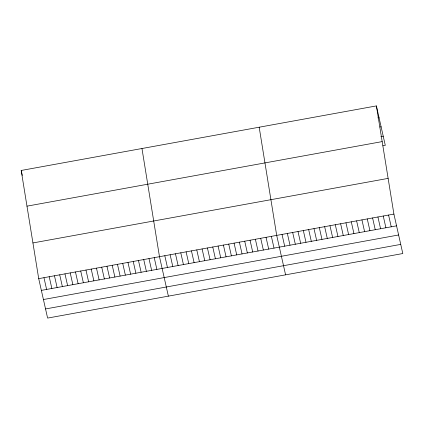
<?xml version="1.0" encoding="UTF-8"?>
<svg xmlns="http://www.w3.org/2000/svg" width="424" height="424" viewBox="0 0 424 424"><rect width="100%" height="100%" fill="white"/><g stroke="black" fill="none" stroke-linecap="round" stroke-linejoin="round"><path stroke-width="0.64" d="M376.395 105.91L393.907 214.083L402.8 253.536L47.605 318.09L38.711 278.642L21.2 170.464L376.395 105.91L385.289 145.358L382.92 145.792M377.864 117.877L379.045 117.66M379.925 127.015L381.107 126.803M380.863 136.65L383.227 136.221M26.977 206.159L382.178 141.605M32.934 242.941L388.13 178.387M38.711 278.642L393.907 214.083M41.361 290.392L396.557 225.838M43.418 299.535L398.618 234.976M45.543 308.953L400.738 244.394M388.58 215.053L391.23 226.803M383.254 216.023L385.904 227.773M377.927 216.987L380.572 228.743M372.595 217.957L375.245 229.713M367.269 218.927L369.919 230.677M361.942 219.892L364.592 231.647M356.616 220.862L359.261 232.617M351.284 221.832L353.934 233.582M345.958 222.801L348.608 234.552M340.631 223.766L343.276 235.521M335.299 224.736L337.949 236.491M329.973 225.706L332.623 237.456M324.646 226.67L327.296 238.426M319.32 227.64L321.964 239.396M313.988 228.61L316.638 240.36M308.661 229.58L311.311 241.33M303.335 230.545L305.985 242.3M298.003 231.515L300.653 243.265M292.677 232.484L295.327 244.235M287.35 233.449L290 245.204M282.024 234.419L284.668 246.174M285.585 274.837L276.692 235.389L259.181 127.211M271.365 236.353L274.015 248.109M266.039 237.323L268.689 249.079M260.712 238.293L263.357 250.043M255.381 239.263L258.031 251.013M250.054 240.228L252.704 251.983M244.728 241.198L247.372 252.948M239.396 242.168L242.046 253.918M234.069 243.132L236.719 254.888M228.743 244.102L231.393 255.858M223.416 245.072L226.061 256.822M218.084 246.042L220.734 257.792M212.758 247.007L215.408 258.762M207.431 247.976L210.081 259.727M202.1 248.946L204.75 260.696M196.773 249.911L199.423 261.666M191.447 250.881L194.097 262.636M186.12 251.851L188.765 263.601M180.788 252.815L183.438 264.571M175.462 253.785L178.112 265.541M170.135 254.755L172.785 266.505M164.809 255.725L167.453 267.475M168.37 296.143L159.477 256.69L141.966 148.517M154.23 257.644L156.875 269.399M148.978 258.598L151.628 270.353M143.725 259.552L146.375 271.307M138.473 260.506L141.123 272.261M133.226 261.465L135.871 273.215M127.974 262.419L130.624 274.169M122.722 263.373L125.372 275.123M117.475 264.327L120.119 276.077M112.222 265.281L114.872 277.031M106.97 266.235L109.62 277.985M101.718 267.189L104.368 278.939M96.471 268.143L99.121 279.893M91.218 269.097L93.868 280.852M85.966 270.051L88.616 281.806M80.719 271.005L83.364 282.76M75.467 271.959L78.117 283.714M70.214 272.913L72.864 284.668M64.967 273.867L67.612 285.622M59.715 274.821L62.365 286.576M54.463 275.775L57.113 287.53M49.21 276.729L51.861 288.484M21.2 170.464L22.313 175.414M43.964 277.688L46.608 289.438"/></g></svg>
